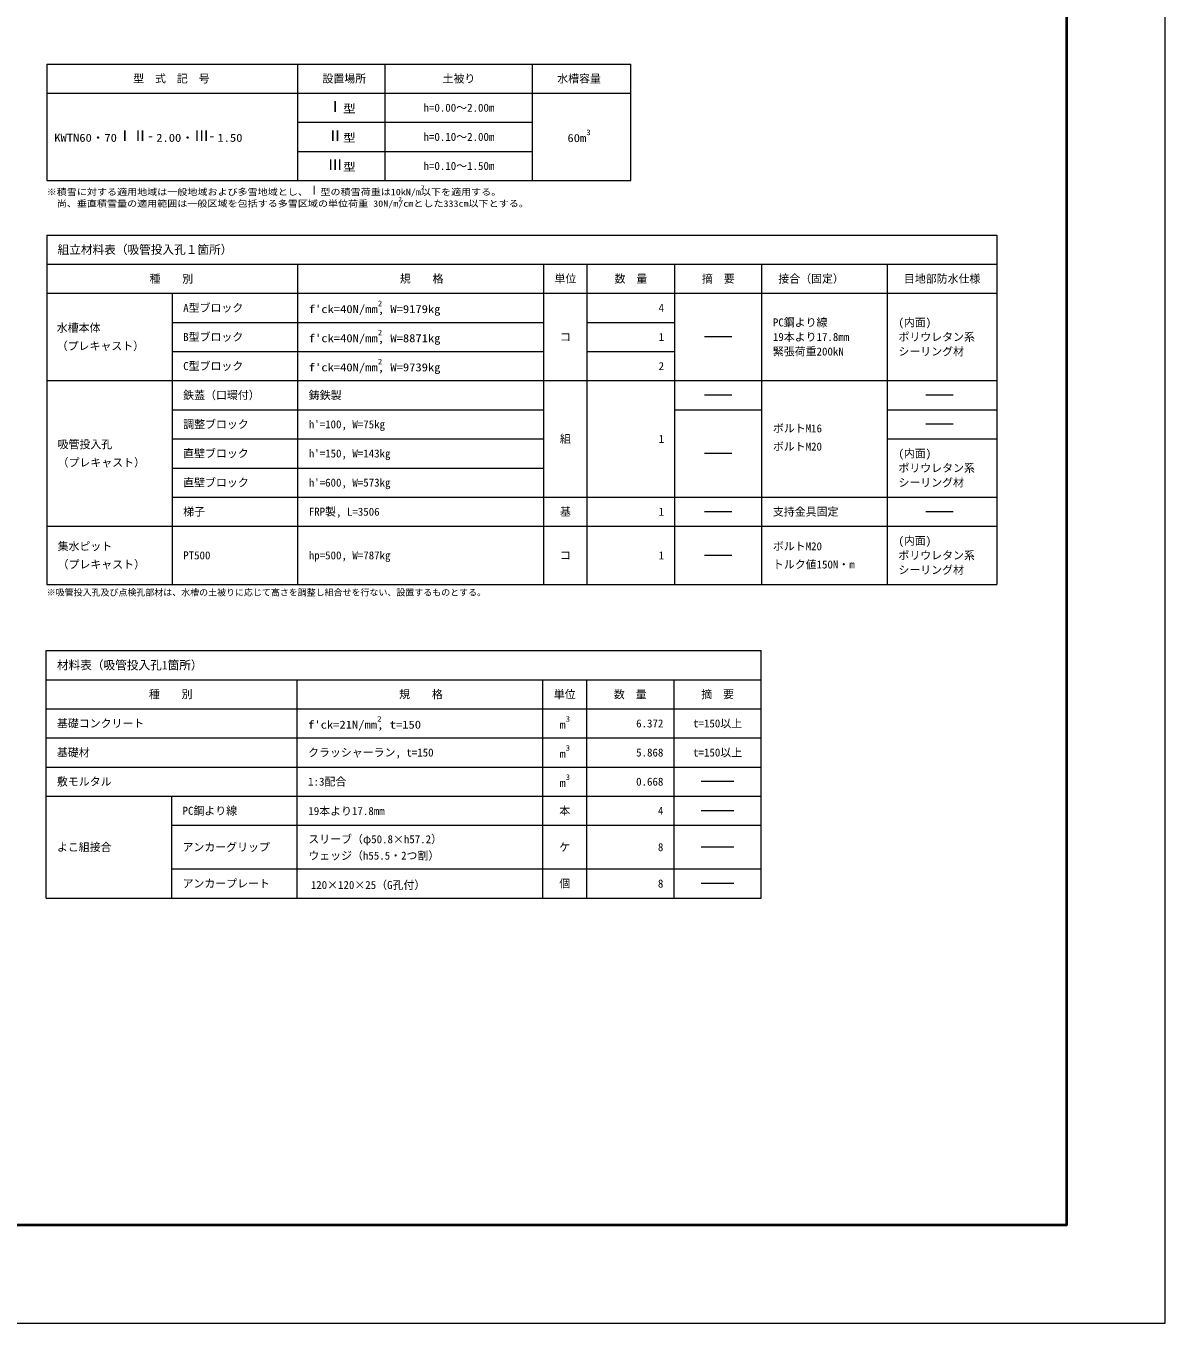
# Model space of a CAD drawing. Units: millimetres at full size; details may follow other scales. Extents: x 0 to 33600, y -55520 to -31760.
# Drawn here: x 23169 to 33600, y -55520 to -43640 of the extents above; entities that cross this region are included whole.
import ezdxf
from ezdxf.enums import TextEntityAlignment as Align

# ---------------------------------------------------------------- set-up
doc = ezdxf.new("R2010")
doc.units = ezdxf.units.MM
doc.header["$LTSCALE"] = 80.0044
for name, color, linetype, lineweight in [('Defpoints_5', 5, 'Continuous', 13), ('図枠', 1, 'Continuous', 40), ('文字', 2, 'Continuous', 13)]:
    doc.layers.add(name, color=color, linetype=linetype, lineweight=lineweight)
doc.styles.add('ＭＳ ゴシック', font='')
doc.styles.add('ＭＳ Ｐゴシック', font='')
doc.styles.get('ＭＳ ゴシック').set_extended_font_data('MS Gothic')
doc.styles.get('ＭＳ Ｐゴシック').set_extended_font_data('MS PGothic')

msp = doc.modelspace()

# ---------------------------------------------------------------- linework, layer by layer
at = {"layer": 'Defpoints_5'}
msp.add_lwpolyline([(0, -55520), (33600, -55520), (33600, -31760), (0, -31760)], close=True, dxfattribs=at)
at = {"layer": '図枠'}
msp.add_lwpolyline([(900, -54620), (32700, -54620), (32700, -32660), (900, -32660)], close=True, dxfattribs=at)
at = {"layer": '文字', "color": 3}
for p, q in [((23358.76, -43988.97), (23358.76, -45055.63)), ((23358.76, -43988.97), (28708.76, -43988.97)), ((25658.76, -45055.63), (25658.76, -43988.97)), ((26458.76, -45055.63), (26458.76, -43988.97)), ((27808.76, -45055.63), (27808.76, -43988.97)), ((28708.76, -45055.63), (28708.76, -43988.97)), ((23358.76, -44255.63), (28708.76, -44255.63)), ((23358.76, -45055.63), (28708.76, -45055.63)), ((23358.76, -45555.3), (32058.76, -45555.3)), ((23358.76, -45555.3), (23358.76, -48755.63)), ((32058.76, -45555.3), (32058.76, -48755.63)), ((23358.76, -45821.97), (32058.76, -45821.97)), ((25658.76, -48755.63), (25658.76, -45821.97)), ((27908.76, -45821.97), (27908.76, -48755.63)), ((28308.76, -48755.63), (28308.76, -45821.97)), ((29108.76, -45821.97), (29108.76, -48755.63)), ((29908.76, -48755.63), (29908.76, -45821.97)), ((31058.76, -48755.63), (31058.76, -45821.97)), ((23358.76, -46088.63), (32058.76, -46088.63)), ((24508.76, -46088.63), (24508.76, -48755.63)), ((23358.76, -46888.63), (32058.76, -46888.63)), ((23358.76, -48222.3), (32058.76, -48222.3)), ((23358.76, -48755.63), (32058.76, -48755.63)), ((23352.54, -51628.34), (23352.54, -49361.34)), ((23352.54, -49361.34), (29902.54, -49361.34)), ((29902.54, -51628.34), (29902.54, -49361.34)), ((23352.54, -49628.01), (29902.54, -49628.01)), ((25652.54, -51628.34), (25652.54, -49628.01)), ((27902.54, -51628.34), (27902.54, -49628.01)), ((28302.54, -49628.01), (28302.54, -51628.34)), ((29102.54, -49628.01), (29102.54, -51628.34)), ((23352.54, -49894.67), (29902.54, -49894.67)), ((23352.54, -50161.34), (29902.54, -50161.34)), ((23352.54, -50428.01), (29902.54, -50428.01)), ((23352.54, -50694.67), (29902.54, -50694.67)), ((24502.54, -50694.67), (24502.54, -51628.34)), ((23352.54, -51628.34), (29902.54, -51628.34))]:
    msp.add_line(p, q, dxfattribs=at)
at = {"layer": '文字', "color": 4}
for p, q in [((25658.76, -44522.3), (26458.76, -44522.3)), ((26458.76, -44522.3), (27808.76, -44522.3)), ((25658.76, -44788.97), (26458.76, -44788.97)), ((26458.76, -44788.97), (27808.76, -44788.97)), ((24508.76, -46355.3), (27908.76, -46355.3)), ((28308.76, -46355.3), (29108.76, -46355.3)), ((24508.76, -46621.97), (27908.76, -46621.97)), ((28308.76, -46621.97), (29108.76, -46621.97)), ((24508.76, -47155.3), (27908.76, -47155.3)), ((29108.76, -47155.3), (29908.76, -47155.3)), ((31058.76, -47155.3), (32058.76, -47155.3)), ((24508.76, -47422.3), (27908.76, -47422.3)), ((31058.76, -47422.3), (32058.76, -47422.3)), ((24508.76, -47688.97), (27908.76, -47688.97)), ((24508.76, -47955.63), (32058.76, -47955.63)), ((24502.54, -50961.34), (29902.54, -50961.34)), ((24502.54, -51361.34), (29902.54, -51361.34))]:
    msp.add_line(p, q, dxfattribs=at)
at = {"layer": '文字'}
for p, q in [((29633.76, -46488.63), (29383.76, -46488.63)), ((29633.76, -47021.97), (29383.76, -47021.97)), ((31658.76, -47021.97), (31408.76, -47021.97)), ((31658.76, -47288.63), (31408.76, -47288.63)), ((29633.76, -47555.63), (29383.76, -47555.63)), ((29633.76, -48088.97), (29383.76, -48088.97)), ((31658.76, -48088.97), (31408.76, -48088.97)), ((29633.76, -48488.97), (29383.76, -48488.97)), ((29652.54, -50561.34), (29352.54, -50561.34)), ((29652.54, -50828.01), (29352.54, -50828.01)), ((29652.54, -51161.34), (29352.54, -51161.34)), ((29652.54, -51494.67), (29352.54, -51494.67))]:
    msp.add_line(p, q, dxfattribs=at)

# ---------------------------------------------------------------- texts
at = {"layer": '文字', "style": 'ＭＳ ゴシック'}
for s, p in [('型\u3000式\u3000記\u3000号', (24500.43, -44122.3)), ('設置場所', (26083.65, -44122.3)), ('土被り', (27133.76, -44122.3)), ('水槽容量', (28233.76, -44122.3)), ('h=0.00～2.00m', (27133.76, -44388.97)), ('h=0.10～2.00m', (27133.76, -44655.63)), ('h=0.10～1.50m', (27133.76, -44922.3)), ('種\u3000\u3000別', (24500.43, -45955.3)), ('規\u3000\u3000格', (26792.09, -45955.3)), ('単位', (28108.76, -45955.3)), ('数\u3000量', (28708.76, -45955.3)), ('摘\u3000要', (29508.76, -45955.3)), ('接合（固定）', (30358.76, -45955.3)), ('目地部防水仕様', (31558.76, -45955.3)), ('コ', (28108.76, -46488.63)), ('組', (28108.76, -47422.3)), ('基', (28108.76, -48088.97)), ('コ', (28108.76, -48488.97)), ('種\u3000\u3000別', (24494.21, -49761.34)), ('規\u3000\u3000格', (26785.88, -49761.34)), ('単位', (28102.54, -49761.34)), ('数\u3000量', (28702.54, -49761.34)), ('摘\u3000要', (29502.54, -49761.34)), ('t=150以上', (29502.54, -50028.01)), ('t=150以上', (29502.54, -50294.67)), ('本', (28102.54, -50828.01)), ('ケ', (28102.54, -51161.34)), ('個', (28102.54, -51494.67))]:
    msp.add_text(s, height=73.31, dxfattribs=at).set_placement(p, align=Align.MIDDLE_CENTER)
at = {"layer": '文字'}
for s, height, style, width, p in [('Ⅰ', 98.97, 'ＭＳ Ｐゴシック', 1.05, (25929.51, -44456.47)), ('型', 73.31, 'ＭＳ ゴシック', 1.15, (26073.01, -44456.47)), ('KWTN60・70', 73.31, 'ＭＳ ゴシック', 1.15, (23427.97, -44723.13)), ('ⅠⅡ-', 98.97, 'ＭＳ Ｐゴシック', 1.05, (24002.97, -44723.13)), ('2.00・', 73.31, 'ＭＳ ゴシック', 1.15, (24361.72, -44723.13)), ('Ⅲ-', 98.97, 'ＭＳ Ｐゴシック', 1.05, (24706.72, -44723.13)), ('1.50', 73.31, 'ＭＳ ゴシック', 1.15, (24921.97, -44723.13)), ('Ⅱ', 98.97, 'ＭＳ Ｐゴシック', 1.05, (25929.51, -44723.13)), ('型', 73.31, 'ＭＳ ゴシック', 1.15, (26073.01, -44723.13)), ('60m', 73.31, 'ＭＳ ゴシック', 1.15, (28127.39, -44725.63)), ('3', 51.32, 'ＭＳ ゴシック', 1.15, (28299.89, -44655.63)), ('Ⅲ', 98.97, 'ＭＳ Ｐゴシック', 1.05, (25929.51, -44989.8)), ('型', 73.31, 'ＭＳ ゴシック', 1.15, (26073.01, -44989.8)), ("f'ck=40N/mm", 73.31, 'ＭＳ ゴシック', 1.15, (25758.76, -46291.97)), ('2', 51.32, 'ＭＳ ゴシック', 1.15, (26391.26, -46221.97)), (', W=9179kg', 73.31, 'ＭＳ ゴシック', 1.15, (26391.26, -46291.97)), ('2', 51.32, 'ＭＳ ゴシック', 1.15, (26391.26, -46488.63)), ("f'ck=40N/mm", 73.31, 'ＭＳ ゴシック', 1.15, (25758.76, -46558.63)), (', W=8871kg', 73.31, 'ＭＳ ゴシック', 1.15, (26391.26, -46558.63)), ("f'ck=40N/mm", 73.31, 'ＭＳ ゴシック', 1.15, (25758.76, -46825.3)), ('2', 51.32, 'ＭＳ ゴシック', 1.15, (26391.26, -46755.3)), (', W=9739kg', 73.31, 'ＭＳ ゴシック', 1.15, (26391.26, -46825.3)), ("f'ck=21N/mm", 73.31, 'ＭＳ ゴシック', 1.15, (25752.54, -50098.01)), ('2', 51.32, 'ＭＳ ゴシック', 1.15, (26385.04, -50028.01)), (', t=150', 73.31, 'ＭＳ ゴシック', 1.15, (26385.04, -50098.01)), ('3', 51.32, 'ＭＳ ゴシック', 1.15, (28111.17, -50028.01)), ('m', 73.31, 'ＭＳ ゴシック', 1.15, (28053.67, -50098.01)), ('3', 51.32, 'ＭＳ ゴシック', 1.15, (28111.17, -50294.67)), ('m', 73.31, 'ＭＳ ゴシック', 1.15, (28053.67, -50364.67)), ('m', 73.31, 'ＭＳ ゴシック', 1.15, (28053.67, -50631.34)), ('3', 51.32, 'ＭＳ ゴシック', 1.15, (28111.17, -50561.34))]:
    msp.add_text(s, height=height, dxfattribs=dict(at, style=style, width=width)).set_placement(p, align=Align.BOTTOM_LEFT)
at = {"layer": '文字', "color": 4}
for s, height, style, width, p in [('※積雪に対する適用地域は一般地域および多雪地域とし、', 58.65, 'ＭＳ ゴシック', 1.15, (23358.76, -45207.63)), ('Ⅰ', 79.18, 'ＭＳ Ｐゴシック', 1.05, (25750.76, -45207.63)), ('型の積雪荷重は10kN/m', 58.65, 'ＭＳ ゴシック', 1.15, (25865.56, -45207.63)), ('2', 41.06, 'ＭＳ ゴシック', 1.15, (26785.56, -45151.63)), ('以下を適用する。', 58.65, 'ＭＳ ゴシック', 1.15, (26785.56, -45207.63)), ('\u3000尚、垂直積雪量の適用範囲は一般区域を包括する多雪区域の単位荷重 30N/m', 58.65, 'ＭＳ ゴシック', 1.15, (23358.76, -45314.03)), ('2', 41.06, 'ＭＳ ゴシック', 1.15, (26578.76, -45258.03)), ('/cmとした333cm以下とする。', 58.65, 'ＭＳ ゴシック', 1.15, (26578.76, -45314.03))]:
    msp.add_text(s, height=height, dxfattribs=dict(at, style=style, width=width)).set_placement(p, align=Align.BOTTOM_LEFT)
at = {"layer": '文字', "style": 'ＭＳ ゴシック'}
for s, height, p in [('組立材料表（吸管投入孔１箇所）', 78.2, (23458.76, -45688.63)), ('A型ブロック', 73.31, (24608.76, -46221.97)), ('PC鋼より線', 73.31, (30008.76, -46355.3)), ('(内面)', 73.31, (31158.76, -46355.3)), ('水槽本体', 73.31, (23450.93, -46405.3)), ('B型ブロック', 73.31, (24608.76, -46488.63)), ('19本より17.8mm', 73.31, (30008.76, -46488.63)), ('ポリウレタン系', 73.31, (31158.76, -46488.63)), ('（プレキャスト）', 73.31, (23450.93, -46571.97)), ('緊張荷重200kN', 73.31, (30008.76, -46621.97)), ('シーリング材', 73.31, (31158.76, -46621.97)), ('C型ブロック', 73.31, (24608.76, -46755.3)), ('鉄蓋（口環付）', 73.31, (24608.76, -47021.97)), ('鋳鉄製', 73.31, (25758.76, -47021.97)), ('調整ブロック', 73.31, (24608.76, -47288.63)), ("h'=100, W=75kg", 73.31, (25758.76, -47288.63)), ('吸管投入孔', 73.31, (23458.76, -47472.3)), ('直壁ブロック', 73.31, (24608.76, -47555.63)), ("h'=150, W=143kg", 73.31, (25758.76, -47555.63)), ('(内面)', 73.31, (31158.76, -47555.63)), ('（プレキャスト）', 73.31, (23458.76, -47638.97)), ('ポリウレタン系', 73.31, (31158.76, -47688.97)), ('直壁ブロック', 73.31, (24608.76, -47822.3)), ("h'=600, W=573kg", 73.31, (25758.76, -47822.3)), ('シーリング材', 73.31, (31158.76, -47822.3)), ('梯子', 73.31, (24608.76, -48088.97)), ('FRP製, L=3506', 73.31, (25758.76, -48088.97)), ('支持金具固定', 73.31, (30008.76, -48088.97)), ('(内面)', 73.31, (31158.76, -48355.63)), ('集水ピット', 73.31, (23458.76, -48405.63)), ('PT500', 73.31, (24608.76, -48488.97)), ('hp=500, W=787kg', 73.31, (25758.76, -48488.97)), ('ボルトM20', 73.31, (30008.76, -48405.63)), ('ポリウレタン系', 73.31, (31158.76, -48488.97)), ('（プレキャスト）', 73.31, (23458.76, -48572.3)), ('トルク値150N・m', 73.31, (30008.76, -48572.3)), ('シーリング材', 73.31, (31158.76, -48622.3)), ('材料表（吸管投入孔1箇所）', 78.2, (23452.54, -49494.67)), ('基礎コンクリート', 73.31, (23452.54, -50028.01)), ('基礎材', 73.31, (23452.54, -50294.67)), ('クラッシャーラン, t=150', 73.31, (25752.54, -50294.67)), ('敷モルタル', 73.31, (23452.54, -50561.34)), ('1:3配合', 73.31, (25752.54, -50561.34)), ('PC鋼より線', 73.31, (24602.54, -50828.01)), ('19本より17.8mm', 73.31, (25754.56, -50830.55)), ('スリーブ（φ50.8×h57.2）', 73.31, (25754.56, -51088.88)), ('よこ組接合', 73.31, (23452.54, -51161.51)), ('アンカーグリップ', 73.31, (24602.54, -51161.34)), ('ウェッジ（h55.5・2つ割）', 73.31, (25754.56, -51238.88)), ('アンカープレート', 73.31, (24602.54, -51494.67)), ('120×120×25（G孔付）', 73.31, (25777.16, -51507.77))]:
    msp.add_text(s, height=height, dxfattribs=at).set_placement(p, align=Align.MIDDLE_LEFT)
for s, p in [('4', (29012.09, -46221.97)), ('1', (29012.09, -46488.63)), ('2', (29012.09, -46755.3)), ('1', (29012.09, -47422.3)), ('1', (29012.09, -48088.97)), ('1', (29012.09, -48488.97)), ('6.372', (29005.88, -50028.01)), ('5.868', (29005.88, -50294.67)), ('0.668', (29005.88, -50561.34)), ('4', (29005.88, -50828.01)), ('8', (29005.88, -51161.34)), ('8', (29005.88, -51494.67))]:
    msp.add_text(s, height=73.31, dxfattribs=at).set_placement(p, align=Align.MIDDLE_RIGHT)
for s, p in [('ボルトM16', (30008.76, -47288.97)), ('ボルトM20', (30008.76, -47455.63))]:
    msp.add_text(s, height=73.31, dxfattribs=at).set_placement(p, align=Align.TOP_LEFT)
at = {"layer": '文字', "color": 4, "style": 'ＭＳ ゴシック'}
msp.add_text('※吸管投入孔及び点検孔部材は、水槽の土被りに応じて高さを調整し組合せを行ない、設置するものとする。', height=58.65, dxfattribs=at).set_placement((23358.76, -48875.63), align=Align.BOTTOM_LEFT)

doc.saveas('drawing.dxf')
